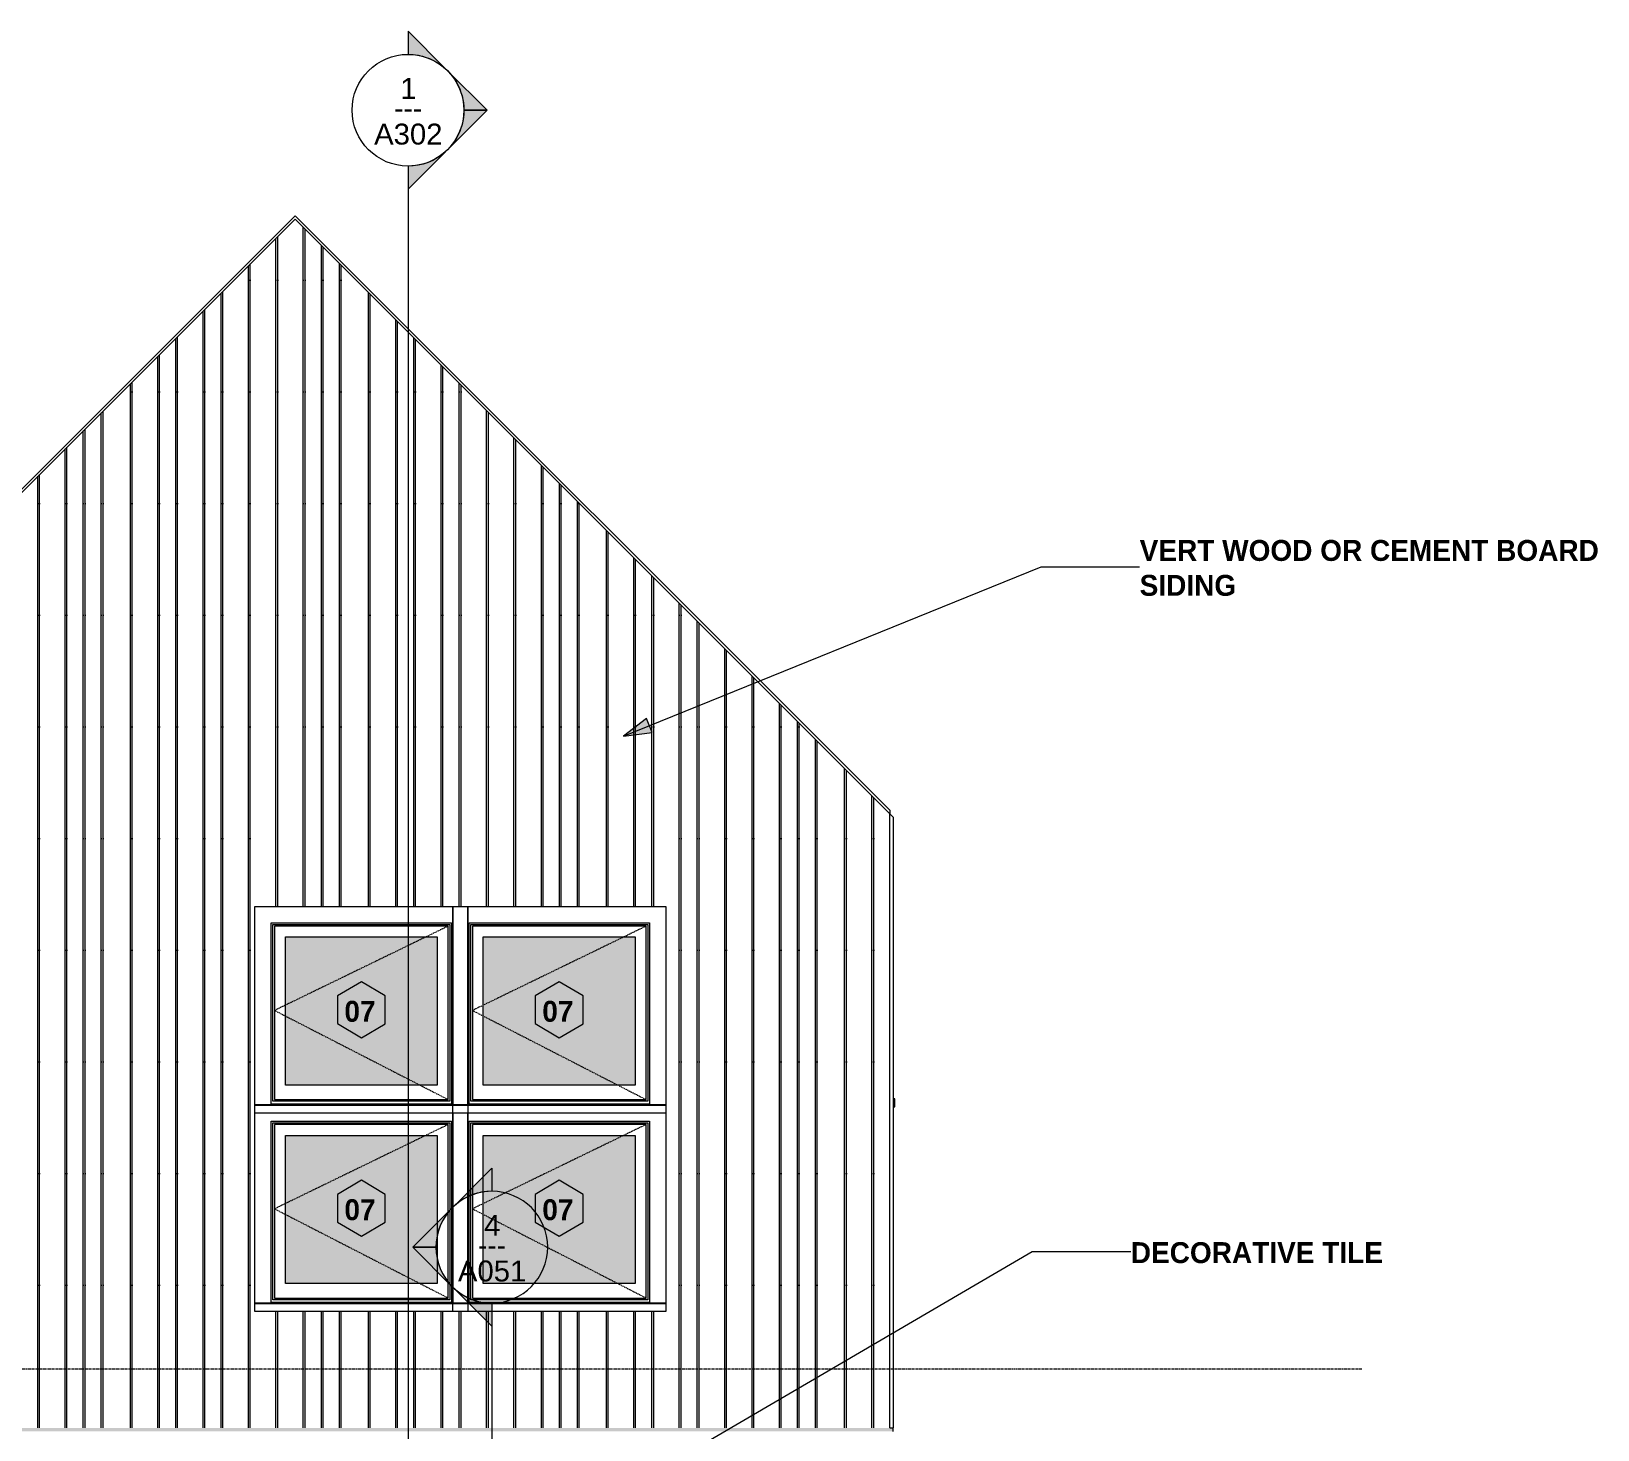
# Model space of a CAD drawing. Header units: inches. Extents: x -9021 to -6963, y -226 to 478.
# Drawn here: x -7299.8 to -6963.4, y 134.2 to 434.7 of the extents above; entities that cross this region are included whole.
import ezdxf

# ---------------------------------------------------------------- set-up
doc = ezdxf.new("R2010")
doc.units = ezdxf.units.IN
doc.header["$MEASUREMENT"] = 0
doc.linetypes.add('Dash 1_16_', pattern=[0.12499999999999999, 0.06249999999999999, -0.06249999999999999])
doc.linetypes.add('Grid Line 1_2_', pattern=[0.8749999999999999, 0.4999999999999999, -0.125, 0.125, -0.125])
for name, color, linetype, lineweight in [('A-CLNG', 13, 'Continuous', 18), ('A-FLOR-LEVL-1', 51, 'Grid Line 1_2_', 9), ('A-GLAZ', 151, 'Continuous', 18), ('A-GLAZ-1', 151, 'Continuous', 9), ('A-GLAZ-2', 151, 'Dash 1_16_', 9), ('A-GLAZ-IDEN', 152, 'Continuous', 9), ('A-ROOF', 132, 'Continuous', 18), ('A-WALL-PATT-1', 111, 'Continuous', 9), ('G-ANNO-SYMB-1', 111, 'Continuous', 9), ('G-ANNO-TEXT', 231, 'Continuous', 9), ('I-WALL', 2, 'Continuous', 18)]:
    doc.layers.add(name, color=color, linetype=linetype, lineweight=lineweight)
doc.styles.add('Arial_1', font='arial.ttf', dxfattribs={"height": 4.499999999999996})
doc.styles.add('Century Gothic', font='ufonts.com_century-gothic.ttf', dxfattribs={"height": 4.499999999999996})
doc.styles.add('Century Gothic_B', font='GOTHICB.TTF', dxfattribs={"height": 4.499999999999996})

# ---------------------------------------------------------------- blocks, each defined once
blk = doc.blocks.new('Window-Casement-Andersen-A_Series - 3_-3 1_4_ x 3_-3 1_4_-2095458-BUILDING ELEVATION - SOUTH _STREET_')
at = {"layer": 'A-GLAZ'}
blk.add_hatch(color=256, dxfattribs=at).paths.add_polyline_path([(8819.279379426043, 165.6757812500008), (8822.63188150544, 165.6757812500008), (8822.63188150544, 197.500000000002), (8790.00688150544, 197.500000000002), (8790.00688150544, 165.6757812500008), (8800.766379426044, 165.6757812500008)], flags=0)
at = {"layer": 'A-GLAZ-1'}
for p, q in [((8829.194381505438, 204.0625000000018), (8783.444381505438, 204.0625000000018)), ((8829.194381505438, 204.0625000000018), (8783.444381505438, 204.0625000000018)), ((8783.444381505438, 202.2573096550389), (8783.444381505438, 161.4301903449634)), ((8783.444381505438, 161.4301903449634), (8783.444381505438, 202.2573096550388)), ((8786.94438150544, 200.5625000000018), (8825.694381505438, 200.5625000000018)), ((8786.94438150544, 161.5625000000016), (8786.94438150544, 200.5625000000018)), ((8786.944381505438, 161.4301903449634), (8786.944381505438, 200.5625000000016)), ((8786.944381505438, 200.5625000000016), (8825.694381505438, 200.5625000000016)), ((8787.319381505438, 200.1875000000018), (8825.31938150544, 200.1875000000018)), ((8787.319381505438, 162.1875000000009), (8787.319381505438, 200.1875000000018)), ((8824.975631505438, 199.829602086224), (8787.677279419217, 199.829602086224)), ((8787.677279419217, 199.829602086224), (8787.677279419217, 162.5443979137787)), ((8824.975631505438, 162.5443979137787), (8824.975631505438, 199.829602086224)), ((8825.31938150544, 200.1875000000018), (8825.31938150544, 162.1875000000009)), ((8825.694381505438, 200.5625000000018), (8825.694381505438, 161.5625000000016)), ((8825.694381505438, 200.5625000000016), (8825.694381505438, 161.4301903449634)), ((8790.006881505438, 165.6757812500006), (8790.006881505438, 197.5000000000017)), ((8790.006881505438, 197.5000000000017), (8822.631881505438, 197.5000000000017)), ((8822.631881505438, 197.5000000000017), (8822.631881505438, 165.6757812500006)), ((8822.631881505438, 165.6757812500006), (8790.006881505438, 165.6757812500006)), ((8825.694381505438, 161.5625000000016), (8786.94438150544, 161.5625000000016)), ((8825.31938150544, 162.1875000000009), (8787.319381505438, 162.1875000000009)), ((8787.677279419217, 162.5443979137787), (8824.975631505438, 162.5443979137787)), ((8783.444381505438, 161.3750000000016), (8783.444381505438, 161.4301903449634)), ((8786.944381505438, 161.4301903449634), (8783.444381505438, 161.4301903449634)), ((8783.444381505438, 159.6250000000004), (8783.444381505438, 161.3750000000016)), ((8783.444381505438, 161.3750000000016), (8829.194381505438, 161.3750000000016)), ((8829.194381505438, 159.6250000000004), (8783.444381505438, 159.6250000000004)), ((8829.194381505438, 161.4301903449634), (8825.694381505438, 161.4301903449634)), ((8829.194381505438, 161.4080613088845), (8829.194381505438, 161.3750000000016)), ((8829.194381505438, 161.3750000000016), (8829.194381505438, 159.6250000000004))]:
    blk.add_line(p, q, dxfattribs=at)
at = {"layer": 'A-GLAZ-2'}
for p, q in [((8824.975631505438, 199.829602086224), (8787.677279419217, 181.7085510431125)), ((8787.677279419217, 181.7085510431125), (8824.975631505438, 162.5443979137787))]:
    blk.add_line(p, q, dxfattribs=at)
blk = doc.blocks.new('Window-Casement-Andersen-A_Series - 3_-3 1_4_ x 3_-3 1_4_-V12-BUILDING ELEVATION - SOUTH _STREET_')
at = {"layer": 'A-GLAZ'}
blk.add_hatch(color=256, dxfattribs=at).paths.add_polyline_path([(8819.279379426043, 208.3080909050392), (8822.63188150544, 208.3080909050392), (8822.63188150544, 240.1323096550404), (8790.00688150544, 240.1323096550404), (8790.00688150544, 208.3080909050392), (8800.766379426044, 208.3080909050392)], flags=0)
at = {"layer": 'A-GLAZ-1'}
for p, q in [((8783.444381505438, 246.6948096550401), (8783.444381505438, 204.0625000000017)), ((8783.444381505438, 204.0625000000017), (8783.444381505438, 246.6948096550401)), ((8786.94438150544, 243.1948096550401), (8825.694381505438, 243.1948096550401)), ((8786.94438150544, 204.1948096550399), (8786.94438150544, 243.1948096550401)), ((8786.944381505438, 204.0625000000017), (8786.944381505438, 243.19480965504)), ((8786.944381505438, 243.19480965504), (8825.694381505438, 243.19480965504)), ((8787.319381505438, 242.8198096550402), (8825.31938150544, 242.8198096550402)), ((8787.319381505438, 204.8198096550392), (8787.319381505438, 242.8198096550402)), ((8824.975631505438, 242.4619117412624), (8787.677279419217, 242.4619117412624)), ((8787.677279419217, 242.4619117412624), (8787.677279419217, 205.176707568817)), ((8824.975631505438, 205.176707568817), (8824.975631505438, 242.4619117412624)), ((8825.31938150544, 242.8198096550402), (8825.31938150544, 204.8198096550392)), ((8825.694381505438, 243.1948096550401), (8825.694381505438, 204.1948096550399)), ((8825.694381505438, 243.19480965504), (8825.694381505438, 204.0625000000017)), ((8790.006881505438, 208.3080909050389), (8790.006881505438, 240.1323096550401)), ((8790.006881505438, 240.1323096550401), (8822.631881505438, 240.1323096550401)), ((8822.631881505438, 240.1323096550401), (8822.631881505438, 208.3080909050389)), ((8822.631881505438, 208.3080909050389), (8790.006881505438, 208.3080909050389)), ((8783.444381505438, 204.0073096550399), (8783.444381505438, 204.0625000000017)), ((8786.944381505438, 204.0625000000017), (8783.444381505438, 204.0625000000017)), ((8783.444381505438, 202.2573096550387), (8783.444381505438, 204.0073096550399)), ((8783.444381505438, 204.0073096550399), (8829.194381505438, 204.0073096550399)), ((8829.194381505438, 202.2573096550387), (8783.444381505438, 202.2573096550387)), ((8825.694381505438, 204.1948096550399), (8786.94438150544, 204.1948096550399)), ((8825.31938150544, 204.8198096550392), (8787.319381505438, 204.8198096550392)), ((8787.677279419217, 205.176707568817), (8824.975631505438, 205.176707568817)), ((8829.194381505438, 204.0625000000017), (8825.694381505438, 204.0625000000017)), ((8829.194381505438, 204.0403709639228), (8829.194381505438, 204.0073096550399)), ((8829.194381505438, 204.0073096550399), (8829.194381505438, 202.2573096550387))]:
    blk.add_line(p, q, dxfattribs=at)
at = {"layer": 'A-GLAZ-2'}
for p, q in [((8824.975631505438, 242.4619117412624), (8787.677279419217, 224.3408606981508)), ((8787.677279419217, 224.3408606981508), (8824.975631505438, 205.176707568817))]:
    blk.add_line(p, q, dxfattribs=at)
blk = doc.blocks.new('Window-Casement-Andersen-A_Series - 3_-3 1_4_ x 3_-3 1_4_-V13-BUILDING ELEVATION - SOUTH _STREET_')
at = {"layer": 'A-GLAZ'}
blk.add_hatch(color=256, dxfattribs=at).paths.add_polyline_path([(8780.13188150544, 165.6757812500009), (8780.13188150544, 197.5000000000021), (8747.50688150544, 197.5000000000021), (8747.50688150544, 165.6757812500009), (8748.114390992168, 165.6757812500009)], flags=0)
at = {"layer": 'A-GLAZ-1'}
for p, q in [((8786.69438150544, 204.062500000002), (8740.94438150544, 204.062500000002)), ((8786.69438150544, 204.062500000002), (8740.94438150544, 204.062500000002)), ((8786.69438150544, 161.4301903449634), (8786.69438150544, 202.2573096550389)), ((8786.69438150544, 202.2573096550388), (8786.69438150544, 161.4301903449636)), ((8744.44438150544, 200.5625000000019), (8783.194381505438, 200.5625000000019)), ((8744.44438150544, 161.5625000000017), (8744.44438150544, 200.5625000000019)), ((8744.444381505438, 161.4301903449635), (8744.444381505438, 200.5625000000018)), ((8744.444381505438, 200.5625000000018), (8783.194381505438, 200.5625000000018)), ((8744.819381505438, 200.1875000000019), (8782.81938150544, 200.1875000000019)), ((8744.819381505438, 162.187500000001), (8744.819381505438, 200.1875000000019)), ((8782.47563150544, 199.8296020862242), (8745.177279419218, 199.8296020862242)), ((8745.177279419218, 199.8296020862242), (8745.177279419218, 162.5443979137788)), ((8782.47563150544, 162.5443979137788), (8782.47563150544, 199.8296020862242)), ((8782.81938150544, 200.1875000000019), (8782.81938150544, 162.187500000001)), ((8783.194381505438, 200.5625000000019), (8783.194381505438, 161.5625000000017)), ((8783.194381505438, 200.5625000000018), (8783.194381505438, 161.4301903449636)), ((8747.50688150544, 165.6757812500007), (8747.50688150544, 197.5000000000019)), ((8747.50688150544, 197.5000000000019), (8780.13188150544, 197.5000000000019)), ((8780.13188150544, 197.5000000000019), (8780.13188150544, 165.6757812500007)), ((8780.13188150544, 165.6757812500007), (8747.50688150544, 165.6757812500007)), ((8783.194381505438, 161.5625000000017), (8744.44438150544, 161.5625000000017)), ((8782.81938150544, 162.187500000001), (8744.819381505438, 162.187500000001)), ((8745.177279419218, 162.5443979137788), (8782.47563150544, 162.5443979137788)), ((8744.444381505438, 161.4301903449635), (8740.94438150544, 161.4301903449635)), ((8740.94438150544, 161.3750000000017), (8740.94438150544, 161.4080613088846)), ((8740.94438150544, 159.6250000000006), (8740.94438150544, 161.3750000000017)), ((8740.94438150544, 161.3750000000017), (8786.69438150544, 161.3750000000017)), ((8786.69438150544, 159.6250000000006), (8740.94438150544, 159.6250000000006)), ((8786.69438150544, 161.4301903449636), (8783.194381505438, 161.4301903449636)), ((8786.69438150544, 161.4301903449636), (8786.69438150544, 161.3750000000017)), ((8786.69438150544, 161.3750000000017), (8786.69438150544, 159.6250000000006))]:
    blk.add_line(p, q, dxfattribs=at)
at = {"layer": 'A-GLAZ-2'}
for p, q in [((8782.47563150544, 199.8296020862242), (8745.177279419218, 181.7085510431126)), ((8745.177279419218, 181.7085510431126), (8782.47563150544, 162.5443979137788))]:
    blk.add_line(p, q, dxfattribs=at)
blk = doc.blocks.new('Window-Casement-Andersen-A_Series - 3_-3 1_4_ x 3_-3 1_4_-V14-BUILDING ELEVATION - SOUTH _STREET_')
at = {"layer": 'A-GLAZ'}
blk.add_hatch(color=256, dxfattribs=at).paths.add_polyline_path([(8763.740379426044, 208.3080909050394), (8780.13188150544, 208.3080909050394), (8780.13188150544, 240.1323096550406), (8747.50688150544, 240.1323096550406), (8747.50688150544, 208.3080909050394)], flags=0)
at = {"layer": 'A-GLAZ-1'}
for p, q in [((8786.69438150544, 204.0625000000017), (8786.69438150544, 246.6948096550403)), ((8786.69438150544, 246.6948096550403), (8786.69438150544, 204.0625000000019)), ((8744.44438150544, 243.1948096550403), (8783.194381505438, 243.1948096550403)), ((8744.44438150544, 204.1948096550401), (8744.44438150544, 243.1948096550403)), ((8744.444381505438, 204.0625000000019), (8744.444381505438, 243.1948096550402)), ((8744.444381505438, 243.1948096550402), (8783.194381505438, 243.1948096550402)), ((8744.819381505438, 242.8198096550403), (8782.81938150544, 242.8198096550403)), ((8744.819381505438, 204.8198096550394), (8744.819381505438, 242.8198096550403)), ((8782.47563150544, 242.4619117412625), (8745.177279419218, 242.4619117412625)), ((8745.177279419218, 242.4619117412625), (8745.177279419218, 205.1767075688171)), ((8782.47563150544, 205.1767075688171), (8782.47563150544, 242.4619117412625)), ((8782.81938150544, 242.8198096550403), (8782.81938150544, 204.8198096550394)), ((8783.194381505438, 243.1948096550403), (8783.194381505438, 204.1948096550401)), ((8783.194381505438, 243.1948096550402), (8783.194381505438, 204.0625000000019)), ((8747.50688150544, 208.3080909050391), (8747.50688150544, 240.1323096550402)), ((8747.50688150544, 240.1323096550402), (8780.13188150544, 240.1323096550402)), ((8780.13188150544, 240.1323096550402), (8780.13188150544, 208.3080909050391)), ((8780.13188150544, 208.3080909050391), (8747.50688150544, 208.3080909050391)), ((8744.444381505438, 204.0625000000019), (8740.94438150544, 204.0625000000019)), ((8740.94438150544, 204.0073096550401), (8740.94438150544, 204.040370963923)), ((8740.94438150544, 202.2573096550389), (8740.94438150544, 204.0073096550401)), ((8740.94438150544, 204.0073096550401), (8786.69438150544, 204.0073096550401)), ((8786.69438150544, 202.2573096550389), (8740.94438150544, 202.2573096550389)), ((8783.194381505438, 204.1948096550401), (8744.44438150544, 204.1948096550401)), ((8782.81938150544, 204.8198096550394), (8744.819381505438, 204.8198096550394)), ((8745.177279419218, 205.1767075688171), (8782.47563150544, 205.1767075688171)), ((8786.69438150544, 204.0625000000019), (8783.194381505438, 204.0625000000019)), ((8786.69438150544, 204.0625000000019), (8786.69438150544, 204.0073096550401)), ((8786.69438150544, 204.0073096550401), (8786.69438150544, 202.2573096550389))]:
    blk.add_line(p, q, dxfattribs=at)
at = {"layer": 'A-GLAZ-2'}
for p, q in [((8782.47563150544, 242.4619117412625), (8745.177279419218, 224.340860698151)), ((8745.177279419218, 224.340860698151), (8782.47563150544, 205.1767075688171))]:
    blk.add_line(p, q, dxfattribs=at)
blk = doc.blocks.new('Window-Casement-Andersen-A_Series - 35-1_4_ x 35-1_4_-2097275-BUILDING ELEVATION - SOUTH _STREET_')
at = {"layer": 'A-GLAZ-1'}
for p, q in [((8878.381881505456, 49.50000000000108), (8878.069381505447, 49.55510218147425)), ((8878.069381505447, 47.74999999999979), (8878.381881505456, 47.74999999999979)), ((8878.381881505456, 47.74999999999979), (8878.381881505456, 49.50000000000108))]:
    blk.add_line(p, q, dxfattribs=at)
blk = doc.blocks.new('Section - Section Head - Filled-22785-BUILDING ELEVATION - SOUTH _STREET_')
at = {"layer": 'G-ANNO-SYMB-1'}
h = blk.add_hatch(color=256, dxfattribs=at)
edge = h.paths.add_edge_path(flags=0)
edge.add_line((8608.219212401726, -199.9807485030786), (8600.166984723406, -191.92852082476))
edge.add_line((8600.166984723406, -191.92852082476), (8600.166984723406, -196.8834657777552))
edge.add_arc((8600.166984723406, -208.8990835732372), 12.01561779548256, 47.921604975374976, 90.0000000000004, ccw=False)
h = blk.add_hatch(color=256, dxfattribs=at)
edge = h.paths.add_edge_path(flags=0)
edge.add_arc((8600.166984723406, -208.8990835732372), 11.99999999999992, -3.979039320256561e-13, 44.999999999995225, ccw=False)
edge.add_line((8612.166984723406, -208.8990835732373), (8617.137547471884, -208.8990835732373))
edge.add_line((8617.137547471884, -208.8990835732373), (8608.652266097646, -200.4138021989987))
h = blk.add_hatch(color=256, dxfattribs=at)
edge = h.paths.add_edge_path(flags=0)
edge.add_line((8608.652266097646, -217.3843649474758), (8617.137547471884, -208.8990835732373))
edge.add_line((8617.137547471884, -208.8990835732373), (8612.166984723406, -208.8990835732373))
edge.add_arc((8600.166984723406, -208.8990835732371), 12.00000000000203, 314.9999999999996, 359.99999999999903, ccw=False)
h = blk.add_hatch(color=256, dxfattribs=at)
edge = h.paths.add_edge_path(flags=0)
edge.add_arc((8600.166984723406, -208.8990835732372), 12.01561779548177, 269.99999999999955, 312.07839502462326, ccw=False)
edge.add_line((8600.166984723406, -220.914701368719), (8600.166984723406, -225.8696463217143))
edge.add_line((8600.166984723406, -225.8696463217143), (8608.219212401726, -217.8174186433959))
for p, q in [((8600.166984723406, -196.8834657777552), (8600.166984723406, -191.92852082476)), ((8600.166984723406, -191.92852082476), (8608.219212401726, -199.9807485030786)), ((8608.652266097646, -200.4138021989987), (8617.137547471884, -208.8990835732373)), ((8617.137547471884, -208.8990835732373), (8608.652266097646, -217.3843649474758)), ((8612.166984723406, -208.8990835732373), (8617.137547471884, -208.8990835732373)), ((8617.137547471884, -208.8990835732373), (8612.166984723406, -208.8990835732373)), ((8608.219212401726, -217.8174186433959), (8600.166984723406, -225.8696463217143)), ((8600.166984723406, -225.8696463217143), (8600.166984723406, -220.914701368719))]:
    blk.add_line(p, q, dxfattribs=at)
for centre, radius, start, end in [((8600.166984723406, -208.914701368719), 11.99999999999999, 89.99999999999993, 269.9999999999995), ((8600.166984723406, -208.8990835732372), 12.01561779548256, 47.92160497537466, 90), ((8600.166984723406, -208.914701368719), 11.9999999999999, 269.9999999999993, 89.99999999999967), ((8600.166984723406, -208.8990835732372), 11.99999999999992, 359.9999999999992, 44.99999999999482), ((8600.166984723406, -208.8990835732371), 12.00000000000203, 314.9999999999992, 359.9999999999987), ((8600.166984723406, -208.8990835732372), 12.01561779548177, 269.9999999999992, 312.0783950246229)]:
    blk.add_arc(centre, radius, start, end, dxfattribs=at)
blk = doc.blocks.new('Window Tag - ONE-1713238-BUILDING ELEVATION - SOUTH _STREET_')
at = {"layer": 'A-GLAZ-IDEN'}
for p, q in [((8806.319381505433, 187.8437500000006), (8801.177515087895, 184.8159962441994)), ((8811.455122387577, 184.8183930783898), (8806.319381505433, 187.8437500000006)), ((8801.177515087895, 184.8159962441994), (8801.177515087895, 178.87271534566)), ((8811.455122387577, 178.8488320502687), (8811.455122387577, 184.8183930783898)), ((8801.177515087895, 178.87271534566), (8806.319381505433, 175.8437500000006)), ((8806.319381505433, 175.8437500000006), (8811.455122387577, 178.8488320502687))]:
    blk.add_line(p, q, dxfattribs=at)

msp = doc.modelspace()

# ---------------------------------------------------------------- hatches: boundary and pattern name
at = {"layer": 'A-CLNG'}
msp.add_hatch(color=256, dxfattribs=at).paths.add_polyline_path([(-7136.441511321504, 133.8750000000001), (-7114.677509242099, 133.8750000000001), (-7114.677509242099, 134.625), (-7371.615009242105, 134.625), (-7371.615009242105, 133.8750000000001), (-7173.467511321503, 133.8750000000001)], flags=0)
at = {"layer": 'A-WALL-PATT-1'}
h = msp.add_hatch(dxfattribs=at)
h.set_pattern_fill('FP_18', color=256, style=0, pattern_type=2)
h.set_pattern_definition([(90, (-7115.052890747549, 117.25), (-51.125, 3.130503380320422e-15), [24, 0, 0, 0]), (90, (-7109.552890747549, 117.25), (-51.125, 3.130503380320422e-15), [24, 0, 0, 0]), (90, (-7109.177890747549, 117.25), (-51.125, 3.130503380320422e-15), [24, 0, 0, 0]), (90, (-7105.677890747549, 117.25), (-51.125, 3.130503380320422e-15), [24, 0, 0, 0]), (90, (-7105.302890747549, 117.25), (-51.125, 3.130503380320422e-15), [24, 0, 0, 0]), (90, (-7099.802890747549, 117.25), (-51.125, 3.130503380320422e-15), [24, 0, 0, 0]), (90, (-7099.427890747549, 117.25), (-51.125, 3.130503380320422e-15), [24, 0, 0, 0]), (90, (-7088.052890747549, 117.25), (-51.125, 3.130503380320422e-15), [24, 0, 0, 0]), (90, (-7087.677890747549, 117.25), (-51.125, 3.130503380320422e-15), [24, 0, 0, 0]), (90, (-7084.177890747549, 117.25), (-51.125, 3.130503380320422e-15), [24, 0, 0, 0]), (90, (-7083.802890747549, 117.25), (-51.125, 3.130503380320422e-15), [24, 0, 0, 0]), (90, (-7080.302890747549, 117.25), (-51.125, 3.130503380320422e-15), [24, 0, 0, 0]), (90, (-7079.927890747549, 117.25), (-51.125, 3.130503380320422e-15), [24, 0, 0, 0]), (90, (-7074.052890747549, 117.25), (-51.125, 3.130503380320422e-15), [24, 0, 0, 0]), (90, (-7073.677890747549, 117.25), (-51.125, 3.130503380320422e-15), [24, 0, 0, 0]), (90, (-7068.177890747549, 117.25), (-51.125, 3.130503380320422e-15), [24, 0, 0, 0]), (90, (-7067.802890747549, 117.25), (-51.125, 3.130503380320422e-15), [24, 0, 0, 0]), (90, (-7064.302890747549, 117.25), (-51.125, 3.130503380320422e-15), [24, 0, 0, 0]), (90, (-7093.927890747549, 117.25), (-51.125, 3.130503380320422e-15), [24, 0, 0, 0]), (90, (-7093.552890747549, 117.25), (-51.125, 3.130503380320422e-15), [24, 0, 0, 0])])
h.paths.add_polyline_path([(-7363.365009242105, 134.625), (-7115.427509242107, 134.625), (-7115.427509242107, 266.6443286514681), (-7243.146259242129, 394.3630786514593), (-7363.365009242105, 274.1443286515126), (-7363.365009242105, 142.1164212656965)], flags=0)
h.paths.add_polyline_path([(-7163.55250924211, 159.6250000000018), (-7251.802509242108, 159.625000000002), (-7251.802509242108, 246.6948096550405), (-7163.55250924211, 246.6948096550405), (-7163.55250924211, 160.9511712656966)], flags=0)
h.paths.add_polyline_path([(-7321.571511321503, 159.625000000002), (-7345.975009242105, 159.625000000002), (-7345.975009242105, 246.6948096550406), (-7300.225009242107, 246.6948096550408), (-7300.225009242107, 159.625000000002)], flags=0)
at = {"layer": 'G-ANNO-TEXT'}
msp.add_hatch(color=256, dxfattribs=at).paths.add_polyline_path([(-7172.615759219119, 283.3103865487846), (-7166.451507280211, 284.0763380771099), (-7167.660336208861, 287.0558459998361)], flags=0)

# ---------------------------------------------------------------- linework, layer by layer
at = {"layer": 'A-CLNG'}
for p in [(-7115.427509242107, 134.6249999999998), (-7114.677509242107, 133.8749999999998)]:
    msp.add_line(p, (-7114.677509242107, 134.6249999999998), dxfattribs=at)
at = {"layer": 'A-FLOR-LEVL-1'}
msp.add_line((-7014.028920662904, 147.2499999998935), (-7703.149673060239, 147.2499999999006), dxfattribs=at)
at = {"layer": 'A-ROOF'}
for p, q in [((-7243.146259242105, 395.0701854326576), (-7370.865009242107, 267.3514354326577)), ((-7243.146259242105, 395.0701854326563), (-7115.427509242107, 267.3514354326577)), ((-7115.427509242107, 267.3514354326577), (-7115.427509242107, 266.6443286514698))]:
    msp.add_line(p, q, dxfattribs=at)
at = {"layer": 'G-ANNO-SYMB-1'}
for p, q in [((-7218.901030187857, 405.7698510893824), (-7218.901030187857, -196.8990835732373)), ((-7200.901030187844, 161.4641392457563), (-7200.901030187844, -54.38721087704567))]:
    msp.add_line(p, q, dxfattribs=at)
at = {"layer": 'G-ANNO-TEXT'}
for p, q in [((-7172.615759219119, 283.3103865487846), (-7082.956944837604, 319.6862483835707)), ((-7082.956944837604, 319.6862483835707), (-7061.77717442327, 319.6862483835707)), ((-7167.660336208861, 287.0558459998361), (-7172.615759219119, 283.3103865487846)), ((-7166.451507280211, 284.0763380771099), (-7167.660336208861, 287.0558459998361)), ((-7172.615759219119, 283.3103865487846), (-7166.451507280211, 284.0763380771099)), ((-7178.620697876586, 117.7261642740281), (-7084.86319483763, 172.5461250672973)), ((-7084.86319483763, 172.5461250672973), (-7063.683424423287, 172.5461250672973))]:
    msp.add_line(p, q, dxfattribs=at)
at = {"layer": 'I-WALL'}
for p, q in [((-7243.14625924213, 394.3630786514593), (-7371.615009242107, 265.8943286515068)), ((-7114.677509242107, 265.8943286514701), (-7243.14625924213, 394.3630786514593)), ((-7115.427509242107, 134.6249999999998), (-7115.427509242107, 266.6443286514676)), ((-7114.677509242107, 265.8943286514701), (-7114.677509242107, 134.6249999999998)), ((-7251.802509242108, 246.6948096550403), (-7163.55250924211, 246.6948096550401)), ((-7251.802509242108, 204.040370963923), (-7251.802509242108, 246.6948096550403)), ((-7163.55250924211, 246.6948096550401), (-7163.55250924211, 204.0403709639228)), ((-7251.802509242108, 161.4080613088846), (-7251.802509242108, 202.257309655039)), ((-7163.55250924211, 202.2573096550388), (-7163.55250924211, 161.4080613088844))]:
    msp.add_line(p, q, dxfattribs=at)

# ---------------------------------------------------------------- block references
at = {"layer": 'A-GLAZ'}
for name, p in [('Window-Casement-Andersen-A_Series - 3_-3 1_4_ x 3_-3 1_4_-V14-BUILDING ELEVATION - SOUTH _STREET_', (-15992.74689074755, 0)), ('Window-Casement-Andersen-A_Series - 3_-3 1_4_ x 3_-3 1_4_-V12-BUILDING ELEVATION - SOUTH _STREET_', (-15992.74689074755, 0)), ('Window-Casement-Andersen-A_Series - 35-1_4_ x 35-1_4_-2097275-BUILDING ELEVATION - SOUTH _STREET_', (-15992.74689074755, 155.8750000000006)), ('Window-Casement-Andersen-A_Series - 3_-3 1_4_ x 3_-3 1_4_-V13-BUILDING ELEVATION - SOUTH _STREET_', (-15992.74689074755, 0)), ('Window-Casement-Andersen-A_Series - 3_-3 1_4_ x 3_-3 1_4_-2095458-BUILDING ELEVATION - SOUTH _STREET_', (-15992.74689074755, 0))]:
    msp.add_blockref(name, p, dxfattribs=at)
at = {"layer": 'A-GLAZ-IDEN'}
for p in [(-16035.24689074755, 42.63230965503848), (-15992.74689074755, 42.63230965503827), (-16035.24689074755, 0), (-15992.74689074755, 0)]:
    msp.add_blockref('Window Tag - ONE-1713238-BUILDING ELEVATION - SOUTH _STREET_', p, dxfattribs=at)
at = {"layer": 'G-ANNO-SYMB-1', "extrusion": (0, 0, -1), "rotation": 180}
msp.add_blockref('Section - Section Head - Filled-22785-BUILDING ELEVATION - SOUTH _STREET_', (15819.06801491128, 208.8707675162789), dxfattribs=at)
at = {"layer": 'G-ANNO-SYMB-1', "rotation": 180}
msp.add_blockref('Section - Section Head - Filled-22785-BUILDING ELEVATION - SOUTH _STREET_', (1399.265954535556, -35.43494432745714), dxfattribs=at)

# ---------------------------------------------------------------- texts
at = {"layer": 'A-GLAZ-IDEN', "char_height": 4.499999999999996, "width": 8.78699999999999, "attachment_point": 1, "style": 'Century Gothic_B'}
for insert in [(-7232.564903109855, 226.4016812234984), (-7190.064903109855, 226.4016812234982), (-7232.564903109855, 183.76937156846), (-7190.064903109855, 183.7693715684599)]:
    msp.add_mtext('07', dxfattribs=dict(at, insert=insert))
at = {"layer": 'G-ANNO-SYMB-1', "char_height": 4.499999999999996, "attachment_point": 1}
for s, insert, width, style in [('1', (-7220.56151842574, 424.7241693194661), 4.241999999999996, 'Arial_1'), ('---', (-7221.887173969099, 420.4708228627732), 7.726499999999994, 'Century Gothic'), ('A302', (-7226.183565669835, 414.9060472247997), 17.87699999999998, 'Arial_1'), ('4', (-7202.561518425728, 180.4184574758401), 4.241999999999996, 'Arial_1'), ('---', (-7203.887173969088, 176.1651110191472), 7.726499999999994, 'Century Gothic'), ('A051', (-7208.183565669822, 170.6003353811737), 17.87699999999998, 'Arial_1')]:
    msp.add_mtext(s, dxfattribs=dict(at, insert=insert, width=width, style=style))
at = {"layer": 'G-ANNO-TEXT', "char_height": 4.499999999999996, "attachment_point": 1, "style": 'Century Gothic_B'}
for s, insert, width in [('VERT WOOD OR CEMENT BOARD', (-7061.77717442327, 325.4386105882951), 119.2304999999999), ('SIDING', (-7061.77717442327, 317.9386105882951), 26.05799999999997), ('DECORATIVE TILE', (-7063.683424423287, 174.5473061696595), 62.11499999999995)]:
    msp.add_mtext(s, dxfattribs=dict(at, insert=insert, width=width))

doc.saveas('drawing.dxf')
